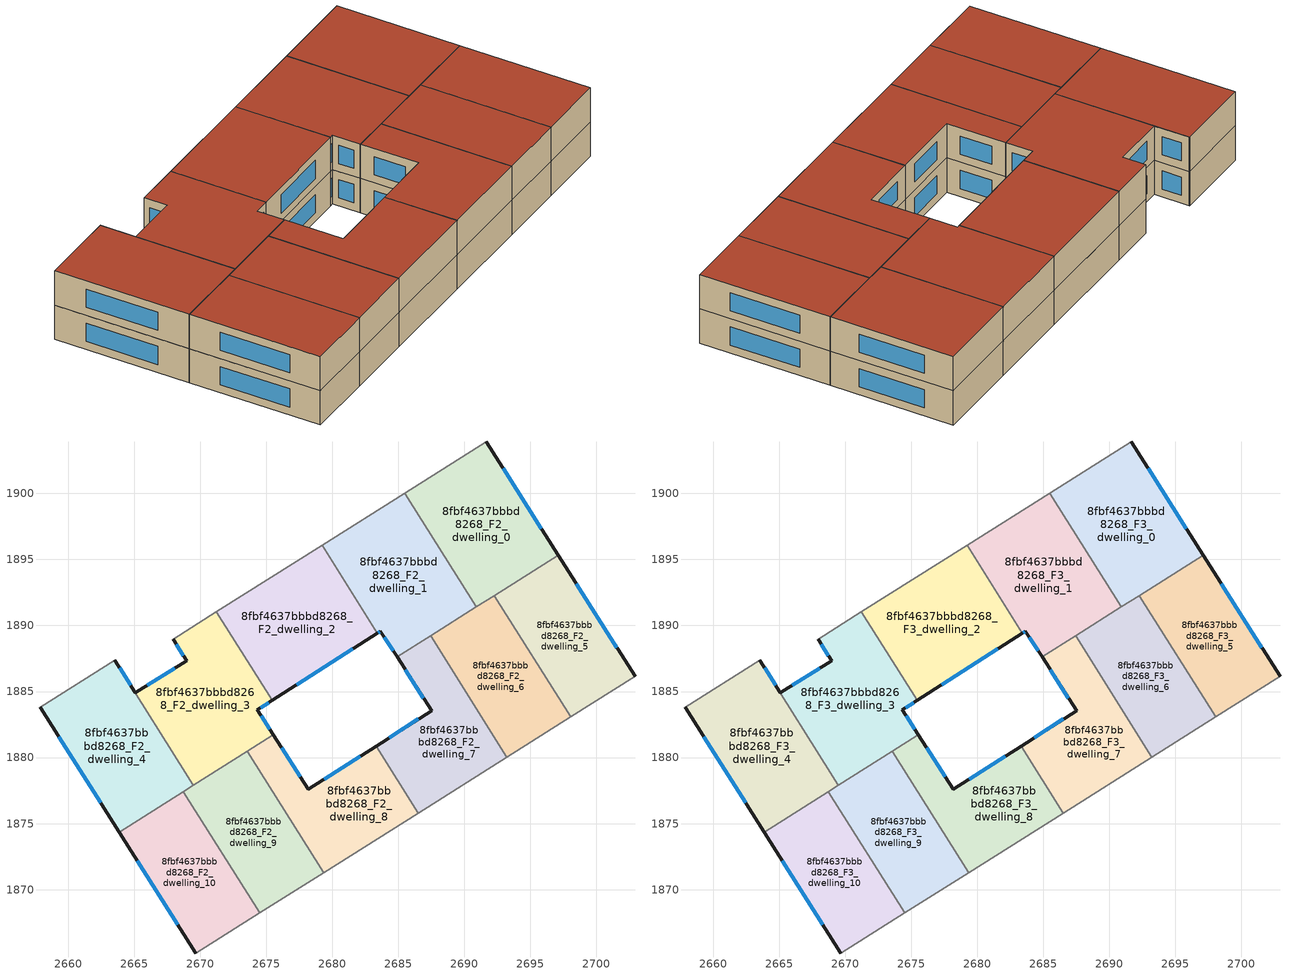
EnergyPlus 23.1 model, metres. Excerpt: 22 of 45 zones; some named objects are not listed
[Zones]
8fbf4637bbbd8268_F2_dwelling_0
 floor to 8fbf4637bbbd8268_F1_dwelling_0 (EU_floor_Construction): 2691.65,1903.91 2697.1,1895.31 2690.9,1891.4 2685.47,1900.01 z6
 wall outside (EU_wall_Construction): 2697.1,1895.31 2691.65,1903.91 z6:9
 wall to 8fbf4637bbbd8268_F2_dwelling_1 (EU_wall_Construction): 2685.47,1900.01 2690.9,1891.4 z6:9
 wall adiabatic (EU_wall_Construction): 2691.65,1903.91 2685.47,1900.01 z6:9
 wall to 8fbf4637bbbd8268_F2_dwelling_5 (EU_wall_Construction): 2692.28,1892.27 2697.1,1895.31 z6:9
 wall to 8fbf4637bbbd8268_F2_dwelling_6 (EU_wall_Construction): 2690.9,1891.4 2692.28,1892.27 z6:9
 window (EU_Window_Construction): 2695.82,1897.33 2692.93,1901.89 z6.7:8.3
8fbf4637bbbd8268_F2_dwelling_1
 floor to 8fbf4637bbbd8268_F1_dwelling_1 (EU_floor_Construction): 2685.47,1900.01 2690.9,1891.4 2684.9,1887.62 2683.64,1889.57 2683.41,1889.43 2679.22,1896.07 z6
 wall outside (EU_wall_Construction): 2683.41,1889.43 2683.64,1889.57 2684.9,1887.62 z6:9
 wall to 8fbf4637bbbd8268_F2_dwelling_2 (EU_wall_Construction): 2679.22,1896.07 2683.41,1889.43 z6:9
 wall adiabatic (EU_wall_Construction): 2685.47,1900.01 2679.22,1896.07 z6:9
 wall to 8fbf4637bbbd8268_F2_dwelling_6 (EU_wall_Construction): 2687.43,1889.21 2690.9,1891.4 z6:9
 wall to 8fbf4637bbbd8268_F2_dwelling_7 (EU_wall_Construction): 2684.9,1887.62 2687.43,1889.21 z6:9
 window (EU_Window_Construction): 2683.94,1889.11 2684.61,1888.08 / 2683.47,1889.46 2683.59,1889.54 z6.7:8.3
8fbf4637bbbd8268_F2_dwelling_10
 floor to 8fbf4637bbbd8268_F1_dwelling_10 (EU_floor_Construction): 2668.72,1877.41 2674.51,1868.23 2669.67,1865.19 2663.86,1874.35 z6
 wall outside (EU_wall_Construction): 2663.86,1874.35 2669.67,1865.19 z6:9
 wall to 8fbf4637bbbd8268_F2_dwelling_9 (EU_wall_Construction): 2674.51,1868.23 2668.72,1877.41 z6:9
 wall adiabatic (EU_wall_Construction): 2669.67,1865.19 2674.51,1868.23 z6:9
 wall to 8fbf4637bbbd8268_F2_dwelling_4 (EU_wall_Construction): 2668.72,1877.41 2663.86,1874.35 z6:9
 window (EU_Window_Construction): 2665.23,1872.2 2668.31,1867.34 z6.7:8.3
8fbf4637bbbd8268_F2_dwelling_2
 floor to 8fbf4637bbbd8268_F1_dwelling_2 (EU_floor_Construction): 2679.22,1896.07 2683.41,1889.43 2675.44,1884.34 2671.22,1891.02 z6
 wall outside (EU_wall_Construction): 2675.44,1884.34 2683.41,1889.43 z6:9
 wall to 8fbf4637bbbd8268_F2_dwelling_3 (EU_wall_Construction): 2671.22,1891.02 2675.44,1884.34 z6:9
 wall adiabatic (EU_wall_Construction): 2679.22,1896.07 2671.22,1891.02 z6:9
 window (EU_Window_Construction): 2677.31,1885.53 2681.54,1888.23 z6.7:8.3
8fbf4637bbbd8268_F2_dwelling_3
 floor to 8fbf4637bbbd8268_F1_dwelling_3 (EU_floor_Construction): 2671.22,1891.02 2675.44,1884.34 2674.32,1883.62 2675.54,1881.71 2669.48,1877.89 2663.51,1887.36 2663.52,1887.37 2665.09,1884.89 2668.96,1887.33 2667.94,1888.95 z6
 wall outside (EU_wall_Construction): 2675.54,1881.71 2674.32,1883.62 2675.44,1884.34 / 2667.94,1888.95 2668.96,1887.33 2665.09,1884.89 2663.52,1887.37 z6:9
 wall adiabatic (EU_wall_Construction): 2671.22,1891.02 2667.94,1888.95 / 2663.52,1887.37 2663.51,1887.36 z6:9
 wall to 8fbf4637bbbd8268_F2_dwelling_4 (EU_wall_Construction): 2663.51,1887.36 2669.48,1877.89 z6:9
 wall to 8fbf4637bbbd8268_F2_dwelling_9 (EU_wall_Construction): 2669.48,1877.89 2673.56,1880.46 z6:9
 wall to 8fbf4637bbbd8268_F2_dwelling_8 (EU_wall_Construction): 2673.56,1880.46 2675.54,1881.71 z6:9
 window (EU_Window_Construction): 2674.58,1883.79 2675.18,1884.17 / 2675.25,1882.16 2674.61,1883.17 / 2664.72,1885.47 2663.89,1886.79 / 2668.05,1886.76 2666,1885.47 / 2668.18,1888.57 2668.72,1887.71 z6.7:8.3
8fbf4637bbbd8268_F2_dwelling_4
 floor to 8fbf4637bbbd8268_F1_dwelling_4 (EU_floor_Construction): 2663.51,1887.36 2669.48,1877.89 2663.86,1874.35 2657.87,1883.8 z6
 wall outside (EU_wall_Construction): 2657.87,1883.8 2663.86,1874.35 z6:9
 wall adiabatic (EU_wall_Construction): 2663.51,1887.36 2657.87,1883.8 z6:9
 wall to 8fbf4637bbbd8268_F2_dwelling_9 (EU_wall_Construction): 2668.72,1877.41 2669.48,1877.89 z6:9
 window (EU_Window_Construction): 2659.28,1881.58 2662.46,1876.57 z6.7:8.3
8fbf4637bbbd8268_F2_dwelling_5
 floor to 8fbf4637bbbd8268_F1_dwelling_5 (EU_floor_Construction): 2697.1,1895.31 2702.92,1886.15 2698.06,1883.09 2692.28,1892.27 z6
 wall outside (EU_wall_Construction): 2702.92,1886.15 2697.1,1895.31 z6:9
 wall adiabatic (EU_wall_Construction): 2698.06,1883.09 2702.92,1886.15 z6:9
 wall to 8fbf4637bbbd8268_F2_dwelling_6 (EU_wall_Construction): 2692.28,1892.27 2698.06,1883.09 z6:9
 window (EU_Window_Construction): 2701.55,1888.3 2698.47,1893.16 z6.7:8.3
8fbf4637bbbd8268_F2_dwelling_6
 floor to 8fbf4637bbbd8268_F1_dwelling_6 (EU_floor_Construction): 2692.28,1892.27 2698.06,1883.09 2693.22,1880.04 2687.43,1889.21 z6
 wall adiabatic (EU_wall_Construction): 2693.22,1880.04 2698.06,1883.09 z6:9
 wall to 8fbf4637bbbd8268_F2_dwelling_7 (EU_wall_Construction): 2687.43,1889.21 2693.22,1880.04 z6:9
8fbf4637bbbd8268_F2_dwelling_7
 floor to 8fbf4637bbbd8268_F1_dwelling_7 (EU_floor_Construction): 2687.43,1889.21 2693.22,1880.04 2686.51,1875.8 2683.31,1880.87 2687.51,1883.55 2684.9,1887.62 z6
 wall outside (EU_wall_Construction): 2684.9,1887.62 2687.51,1883.55 2683.31,1880.87 z6:9
 wall adiabatic (EU_wall_Construction): 2686.51,1875.8 2693.22,1880.04 z6:9
 wall to 8fbf4637bbbd8268_F2_dwelling_8 (EU_wall_Construction): 2683.31,1880.87 2686.51,1875.8 z6:9
 window (EU_Window_Construction): 2685.51,1886.66 2686.9,1884.51 / 2686.52,1882.92 2684.3,1881.5 z6.7:8.3
8fbf4637bbbd8268_F2_dwelling_8
 floor to 8fbf4637bbbd8268_F1_dwelling_8 (EU_floor_Construction): 2683.31,1880.87 2686.51,1875.8 2679.35,1871.29 2673.56,1880.46 2675.54,1881.71 2678.18,1877.6 z6
 wall outside (EU_wall_Construction): 2683.31,1880.87 2678.18,1877.6 2675.54,1881.71 z6:9
 wall adiabatic (EU_wall_Construction): 2679.35,1871.29 2686.51,1875.8 z6:9
 wall to 8fbf4637bbbd8268_F2_dwelling_9 (EU_wall_Construction): 2673.56,1880.46 2679.35,1871.29 z6:9
 window (EU_Window_Construction): 2677.56,1878.56 2676.16,1880.75 / 2682.1,1880.1 2679.38,1878.37 z6.7:8.3
8fbf4637bbbd8268_F2_dwelling_9
 floor to 8fbf4637bbbd8268_F1_dwelling_9 (EU_floor_Construction): 2673.56,1880.46 2679.35,1871.29 2674.51,1868.23 2668.72,1877.41 z6
 wall adiabatic (EU_wall_Construction): 2674.51,1868.23 2679.35,1871.29 z6:9
8fbf4637bbbd8268_F3_dwelling_0
 floor to 8fbf4637bbbd8268_F2_dwelling_0 (EU_floor_Construction): 2691.65,1903.91 2697.1,1895.31 2690.9,1891.4 2685.47,1900.01 z9
 wall outside (EU_wall_Construction): 2697.1,1895.31 2691.65,1903.91 z9:12
 wall to 8fbf4637bbbd8268_F3_dwelling_1 (EU_wall_Construction): 2685.47,1900.01 2690.9,1891.4 z9:12
 wall adiabatic (EU_wall_Construction): 2691.65,1903.91 2685.47,1900.01 z9:12
 wall to 8fbf4637bbbd8268_F3_dwelling_5 (EU_wall_Construction): 2692.28,1892.27 2697.1,1895.31 z9:12
 wall to 8fbf4637bbbd8268_F3_dwelling_6 (EU_wall_Construction): 2690.9,1891.4 2692.28,1892.27 z9:12
 window (EU_Window_Construction): 2695.82,1897.33 2692.93,1901.89 z9.7:11.3
 roof outside (EU_roof_Construction): 2697.1,1895.31 2691.65,1903.91 2685.47,1900.01 2690.9,1891.4 z12
8fbf4637bbbd8268_F3_dwelling_1
 floor to 8fbf4637bbbd8268_F2_dwelling_1 (EU_floor_Construction): 2685.47,1900.01 2690.9,1891.4 2684.9,1887.62 2683.64,1889.57 2683.41,1889.43 2679.22,1896.07 z9
 wall outside (EU_wall_Construction): 2683.41,1889.43 2683.64,1889.57 2684.9,1887.62 z9:12
 wall to 8fbf4637bbbd8268_F3_dwelling_2 (EU_wall_Construction): 2679.22,1896.07 2683.41,1889.43 z9:12
 wall adiabatic (EU_wall_Construction): 2685.47,1900.01 2679.22,1896.07 z9:12
 wall to 8fbf4637bbbd8268_F3_dwelling_6 (EU_wall_Construction): 2687.43,1889.21 2690.9,1891.4 z9:12
 wall to 8fbf4637bbbd8268_F3_dwelling_7 (EU_wall_Construction): 2684.9,1887.62 2687.43,1889.21 z9:12
 window (EU_Window_Construction): 2683.94,1889.11 2684.61,1888.08 / 2683.47,1889.46 2683.59,1889.54 z9.7:11.3
 roof outside (EU_roof_Construction): 2690.9,1891.4 2685.47,1900.01 2679.22,1896.07 2683.41,1889.43 2683.64,1889.57 2684.9,1887.62 z12
8fbf4637bbbd8268_F3_dwelling_10
 floor to 8fbf4637bbbd8268_F2_dwelling_10 (EU_floor_Construction): 2668.72,1877.41 2674.51,1868.23 2669.67,1865.19 2663.86,1874.35 z9
 wall outside (EU_wall_Construction): 2663.86,1874.35 2669.67,1865.19 z9:12
 wall to 8fbf4637bbbd8268_F3_dwelling_9 (EU_wall_Construction): 2674.51,1868.23 2668.72,1877.41 z9:12
 wall adiabatic (EU_wall_Construction): 2669.67,1865.19 2674.51,1868.23 z9:12
 wall to 8fbf4637bbbd8268_F3_dwelling_4 (EU_wall_Construction): 2668.72,1877.41 2663.86,1874.35 z9:12
 window (EU_Window_Construction): 2665.23,1872.2 2668.31,1867.34 z9.7:11.3
 roof outside (EU_roof_Construction): 2674.51,1868.23 2668.72,1877.41 2663.86,1874.35 2669.67,1865.19 z12
8fbf4637bbbd8268_F3_dwelling_2
 floor to 8fbf4637bbbd8268_F2_dwelling_2 (EU_floor_Construction): 2679.22,1896.07 2683.41,1889.43 2675.44,1884.34 2671.22,1891.02 z9
 wall outside (EU_wall_Construction): 2675.44,1884.34 2683.41,1889.43 z9:12
 wall to 8fbf4637bbbd8268_F3_dwelling_3 (EU_wall_Construction): 2671.22,1891.02 2675.44,1884.34 z9:12
 wall adiabatic (EU_wall_Construction): 2679.22,1896.07 2671.22,1891.02 z9:12
 window (EU_Window_Construction): 2677.31,1885.53 2681.54,1888.23 z9.7:11.3
 roof outside (EU_roof_Construction): 2683.41,1889.43 2679.22,1896.07 2671.22,1891.02 2675.44,1884.34 z12
8fbf4637bbbd8268_F3_dwelling_3
 floor to 8fbf4637bbbd8268_F2_dwelling_3 (EU_floor_Construction): 2671.22,1891.02 2675.44,1884.34 2674.32,1883.62 2675.54,1881.71 2669.48,1877.89 2663.51,1887.36 2663.52,1887.37 2665.09,1884.89 2668.96,1887.33 2667.94,1888.95 z9
 wall outside (EU_wall_Construction): 2675.54,1881.71 2674.32,1883.62 2675.44,1884.34 / 2667.94,1888.95 2668.96,1887.33 2665.09,1884.89 2663.52,1887.37 z9:12
 wall adiabatic (EU_wall_Construction): 2671.22,1891.02 2667.94,1888.95 / 2663.52,1887.37 2663.51,1887.36 z9:12
 wall to 8fbf4637bbbd8268_F3_dwelling_4 (EU_wall_Construction): 2663.51,1887.36 2669.48,1877.89 z9:12
 wall to 8fbf4637bbbd8268_F3_dwelling_9 (EU_wall_Construction): 2669.48,1877.89 2673.56,1880.46 z9:12
 wall to 8fbf4637bbbd8268_F3_dwelling_8 (EU_wall_Construction): 2673.56,1880.46 2675.54,1881.71 z9:12
 window (EU_Window_Construction): 2674.58,1883.79 2675.18,1884.17 / 2675.25,1882.16 2674.61,1883.17 / 2664.72,1885.47 2663.89,1886.79 / 2668.05,1886.76 2666,1885.47 / 2668.18,1888.57 2668.72,1887.71 z9.7:11.3
 roof outside (EU_roof_Construction): 2675.54,1881.71 2674.32,1883.62 2675.44,1884.34 2671.22,1891.02 2667.94,1888.95 2668.96,1887.33 2665.09,1884.89 2663.52,1887.37 2663.51,1887.36 2669.48,1877.89 z12
8fbf4637bbbd8268_F3_dwelling_4
 floor to 8fbf4637bbbd8268_F2_dwelling_4 (EU_floor_Construction): 2663.51,1887.36 2669.48,1877.89 2663.86,1874.35 2657.87,1883.8 z9
 wall outside (EU_wall_Construction): 2657.87,1883.8 2663.86,1874.35 z9:12
 wall adiabatic (EU_wall_Construction): 2663.51,1887.36 2657.87,1883.8 z9:12
 wall to 8fbf4637bbbd8268_F3_dwelling_9 (EU_wall_Construction): 2668.72,1877.41 2669.48,1877.89 z9:12
 window (EU_Window_Construction): 2659.28,1881.58 2662.46,1876.57 z9.7:11.3
 roof outside (EU_roof_Construction): 2669.48,1877.89 2663.51,1887.36 2657.87,1883.8 2663.86,1874.35 z12
8fbf4637bbbd8268_F3_dwelling_5
 floor to 8fbf4637bbbd8268_F2_dwelling_5 (EU_floor_Construction): 2697.1,1895.31 2702.92,1886.15 2698.06,1883.09 2692.28,1892.27 z9
 wall outside (EU_wall_Construction): 2702.92,1886.15 2697.1,1895.31 z9:12
 wall adiabatic (EU_wall_Construction): 2698.06,1883.09 2702.92,1886.15 z9:12
 wall to 8fbf4637bbbd8268_F3_dwelling_6 (EU_wall_Construction): 2692.28,1892.27 2698.06,1883.09 z9:12
 window (EU_Window_Construction): 2701.55,1888.3 2698.47,1893.16 z9.7:11.3
 roof outside (EU_roof_Construction): 2702.92,1886.15 2697.1,1895.31 2692.28,1892.27 2698.06,1883.09 z12
8fbf4637bbbd8268_F3_dwelling_6
 floor to 8fbf4637bbbd8268_F2_dwelling_6 (EU_floor_Construction): 2692.28,1892.27 2698.06,1883.09 2693.22,1880.04 2687.43,1889.21 z9
 wall adiabatic (EU_wall_Construction): 2693.22,1880.04 2698.06,1883.09 z9:12
 wall to 8fbf4637bbbd8268_F3_dwelling_7 (EU_wall_Construction): 2687.43,1889.21 2693.22,1880.04 z9:12
 roof outside (EU_roof_Construction): 2698.06,1883.09 2692.28,1892.27 2687.43,1889.21 2693.22,1880.04 z12
8fbf4637bbbd8268_F3_dwelling_7
 floor to 8fbf4637bbbd8268_F2_dwelling_7 (EU_floor_Construction): 2687.43,1889.21 2693.22,1880.04 2686.51,1875.8 2683.31,1880.87 2687.51,1883.55 2684.9,1887.62 z9
 wall outside (EU_wall_Construction): 2684.9,1887.62 2687.51,1883.55 2683.31,1880.87 z9:12
 wall adiabatic (EU_wall_Construction): 2686.51,1875.8 2693.22,1880.04 z9:12
 wall to 8fbf4637bbbd8268_F3_dwelling_8 (EU_wall_Construction): 2683.31,1880.87 2686.51,1875.8 z9:12
 window (EU_Window_Construction): 2685.51,1886.66 2686.9,1884.51 / 2686.52,1882.92 2684.3,1881.5 z9.7:11.3
 roof outside (EU_roof_Construction): 2693.22,1880.04 2687.43,1889.21 2684.9,1887.62 2687.51,1883.55 2683.31,1880.87 2686.51,1875.8 z12
8fbf4637bbbd8268_F3_dwelling_8
 floor to 8fbf4637bbbd8268_F2_dwelling_8 (EU_floor_Construction): 2683.31,1880.87 2686.51,1875.8 2679.35,1871.29 2673.56,1880.46 2675.54,1881.71 2678.18,1877.6 z9
 wall outside (EU_wall_Construction): 2683.31,1880.87 2678.18,1877.6 2675.54,1881.71 z9:12
 wall adiabatic (EU_wall_Construction): 2679.35,1871.29 2686.51,1875.8 z9:12
 wall to 8fbf4637bbbd8268_F3_dwelling_9 (EU_wall_Construction): 2673.56,1880.46 2679.35,1871.29 z9:12
 window (EU_Window_Construction): 2677.56,1878.56 2676.16,1880.75 / 2682.1,1880.1 2679.38,1878.37 z9.7:11.3
 roof outside (EU_roof_Construction): 2686.51,1875.8 2683.31,1880.87 2678.18,1877.6 2675.54,1881.71 2673.56,1880.46 2679.35,1871.29 z12
8fbf4637bbbd8268_F3_dwelling_9
 floor to 8fbf4637bbbd8268_F2_dwelling_9 (EU_floor_Construction): 2673.56,1880.46 2679.35,1871.29 2674.51,1868.23 2668.72,1877.41 z9
 wall adiabatic (EU_wall_Construction): 2674.51,1868.23 2679.35,1871.29 z9:12
 roof outside (EU_roof_Construction): 2679.35,1871.29 2673.56,1880.46 2668.72,1877.41 2674.51,1868.23 z12
[Building]
EU S2 Campaign: North Axis=0; Terrain=City; Solar Distribution=FullExterior
[Site:Location]
Budapest.Ferenc.Liszt.Intl.AP: Latitude=47.437; Longitude=19.256; Time Zone=1; Elevation=185
[SizingPeriod:WeatherFileDays]
AnnualSizingPeriod: Begin Month=1; Begin Day of Month=1; End Month=12; End Day of Month=31; Day of Week for Start Day=Monday; Use Weather File Daylight Saving Period=No; Use Weather File Rain and Snow Indicators=No
[MATERIAL]
EU_InternalMass_Material: Roughness=MediumRough; Thickness=0.1; Conductivity=1; Density=1800; Specific Heat=900; Thermal Absorptance=0.9; Solar Absorptance=0.7; Visible Absorptance=0.7
[MATERIAL:NOMASS] Roughness=MediumRough; Thermal Absorptance=0.9; Solar Absorptance=0.7; Visible Absorptance=0.7
Name | Thermal Resistance
EU_wall_NoMass | 0.832559
EU_roof_NoMass | 1.39638
EU_floor_NoMass | 0.872794
[WINDOWMATERIAL:SIMPLEGLAZINGSYSTEM]
EU_Window_SimpleGlazing: UFactor=2.79869; Solar Heat Gain Coefficient=0.75; Visible Transmittance=0.75
[CONSTRUCTION]
EU_wall_Construction: EU_wall_NoMass
EU_roof_Construction: EU_roof_NoMass
EU_floor_Construction: EU_floor_NoMass
EU_Window_Construction: EU_Window_SimpleGlazing
EU_InternalMass_Construction: EU_InternalMass_Material
[ZONE] Type=1; Multiplier=1; Ceiling Height=autocalculate; Floor Area=autocalculate; Part of Total Floor Area=Yes
Name | Volume
8fbf4637bbbd8268_F2_dwelling_0; 8fbf4637bbbd8268_F3_dwelling_0 | 223.55
8fbf4637bbbd8268_F2_dwelling_1; 8fbf4637bbbd8268_F3_dwelling_1; 8fbf4637bbbd8268_F2_dwelling_3; 8fbf4637bbbd8268_F3_dwelling_3 | 223.577
8fbf4637bbbd8268_F2_dwelling_10; 8fbf4637bbbd8268_F3_dwelling_10 | 186.308
8fbf4637bbbd8268_F2_dwelling_2; 8fbf4637bbbd8268_F3_dwelling_2 | 223.579
8fbf4637bbbd8268_F2_dwelling_4; 8fbf4637bbbd8268_F3_dwelling_4 | 223.563
8fbf4637bbbd8268_F2_dwelling_5; 8fbf4637bbbd8268_F3_dwelling_5; 8fbf4637bbbd8268_F2_dwelling_6; 8fbf4637bbbd8268_F3_dwelling_6; 8fbf4637bbbd8268_F2_dwelling_9; 8fbf4637bbbd8268_F3_dwelling_9 | 186.299
8fbf4637bbbd8268_F2_dwelling_7; 8fbf4637bbbd8268_F3_dwelling_7 | 186.313
8fbf4637bbbd8268_F2_dwelling_8; 8fbf4637bbbd8268_F3_dwelling_8 | 186.298
[INTERNALMASS] Construction=EU_InternalMass_Construction
Name | Zone or ZoneList | Surface Area
8fbf4637bbbd8268_F2_dwelling_0_EU_InternalMass | 8fbf4637bbbd8268_F2_dwelling_0 | 74.5165
8fbf4637bbbd8268_F2_dwelling_1_EU_InternalMass | 8fbf4637bbbd8268_F2_dwelling_1 | 74.5257
8fbf4637bbbd8268_F2_dwelling_2_EU_InternalMass | 8fbf4637bbbd8268_F2_dwelling_2 | 74.5264
8fbf4637bbbd8268_F2_dwelling_3_EU_InternalMass | 8fbf4637bbbd8268_F2_dwelling_3 | 74.5257
8fbf4637bbbd8268_F2_dwelling_4_EU_InternalMass | 8fbf4637bbbd8268_F2_dwelling_4 | 74.5209
8fbf4637bbbd8268_F2_dwelling_5_EU_InternalMass | 8fbf4637bbbd8268_F2_dwelling_5 | 62.0998
8fbf4637bbbd8268_F2_dwelling_6_EU_InternalMass | 8fbf4637bbbd8268_F2_dwelling_6 | 62.0997
8fbf4637bbbd8268_F2_dwelling_7_EU_InternalMass | 8fbf4637bbbd8268_F2_dwelling_7 | 62.1044
8fbf4637bbbd8268_F2_dwelling_8_EU_InternalMass | 8fbf4637bbbd8268_F2_dwelling_8 | 62.0994
8fbf4637bbbd8268_F2_dwelling_9_EU_InternalMass | 8fbf4637bbbd8268_F2_dwelling_9 | 62.0997
8fbf4637bbbd8268_F2_dwelling_10_EU_InternalMass | 8fbf4637bbbd8268_F2_dwelling_10 | 62.1029
8fbf4637bbbd8268_F3_dwelling_0_EU_InternalMass | 8fbf4637bbbd8268_F3_dwelling_0 | 74.5165
8fbf4637bbbd8268_F3_dwelling_1_EU_InternalMass | 8fbf4637bbbd8268_F3_dwelling_1 | 74.5257
8fbf4637bbbd8268_F3_dwelling_2_EU_InternalMass | 8fbf4637bbbd8268_F3_dwelling_2 | 74.5264
8fbf4637bbbd8268_F3_dwelling_3_EU_InternalMass | 8fbf4637bbbd8268_F3_dwelling_3 | 74.5257
8fbf4637bbbd8268_F3_dwelling_4_EU_InternalMass | 8fbf4637bbbd8268_F3_dwelling_4 | 74.5209
8fbf4637bbbd8268_F3_dwelling_5_EU_InternalMass | 8fbf4637bbbd8268_F3_dwelling_5 | 62.0998
8fbf4637bbbd8268_F3_dwelling_6_EU_InternalMass | 8fbf4637bbbd8268_F3_dwelling_6 | 62.0997
8fbf4637bbbd8268_F3_dwelling_7_EU_InternalMass | 8fbf4637bbbd8268_F3_dwelling_7 | 62.1044
8fbf4637bbbd8268_F3_dwelling_8_EU_InternalMass | 8fbf4637bbbd8268_F3_dwelling_8 | 62.0994
8fbf4637bbbd8268_F3_dwelling_9_EU_InternalMass | 8fbf4637bbbd8268_F3_dwelling_9 | 62.0997
8fbf4637bbbd8268_F3_dwelling_10_EU_InternalMass | 8fbf4637bbbd8268_F3_dwelling_10 | 62.1029
[OTHEREQUIPMENT] Fuel Type=Electricity; Design Level Calculation Method=Watts/Area; Power per Zone Floor Area=1; Fraction Latent=0; Fraction Radiant=0; Fraction Lost=0; Carbon Dioxide Generation Rate=0; EndUse Subcategory=EU_Step8_InternalGains
Name | Zone or ZoneList or Space or SpaceList | Schedule
EU_Step8_InternalGain_8fbf4637bbbd8268_F2_dwelling_0_f000 | 8fbf4637bbbd8268_F2_dwelling_0 | EU_Step8_GainSchedule_8fbf4637bbbd8268_F2_dwelling_0_f000
EU_Step8_InternalGain_8fbf4637bbbd8268_F2_dwelling_1_f000 | 8fbf4637bbbd8268_F2_dwelling_1 | EU_Step8_GainSchedule_8fbf4637bbbd8268_F2_dwelling_1_f000
EU_Step8_InternalGain_8fbf4637bbbd8268_F2_dwelling_2_f000 | 8fbf4637bbbd8268_F2_dwelling_2 | EU_Step8_GainSchedule_8fbf4637bbbd8268_F2_dwelling_2_f000
EU_Step8_InternalGain_8fbf4637bbbd8268_F2_dwelling_3_f000 | 8fbf4637bbbd8268_F2_dwelling_3 | EU_Step8_GainSchedule_8fbf4637bbbd8268_F2_dwelling_3_f000
EU_Step8_InternalGain_8fbf4637bbbd8268_F2_dwelling_4_f000 | 8fbf4637bbbd8268_F2_dwelling_4 | EU_Step8_GainSchedule_8fbf4637bbbd8268_F2_dwelling_4_f000
EU_Step8_InternalGain_8fbf4637bbbd8268_F2_dwelling_5_f000 | 8fbf4637bbbd8268_F2_dwelling_5 | EU_Step8_GainSchedule_8fbf4637bbbd8268_F2_dwelling_5_f000
EU_Step8_InternalGain_8fbf4637bbbd8268_F2_dwelling_6_f000 | 8fbf4637bbbd8268_F2_dwelling_6 | EU_Step8_GainSchedule_8fbf4637bbbd8268_F2_dwelling_6_f000
EU_Step8_InternalGain_8fbf4637bbbd8268_F2_dwelling_7_f000 | 8fbf4637bbbd8268_F2_dwelling_7 | EU_Step8_GainSchedule_8fbf4637bbbd8268_F2_dwelling_7_f000
EU_Step8_InternalGain_8fbf4637bbbd8268_F2_dwelling_8_f000 | 8fbf4637bbbd8268_F2_dwelling_8 | EU_Step8_GainSchedule_8fbf4637bbbd8268_F2_dwelling_8_f000
EU_Step8_InternalGain_8fbf4637bbbd8268_F2_dwelling_9_f000 | 8fbf4637bbbd8268_F2_dwelling_9 | EU_Step8_GainSchedule_8fbf4637bbbd8268_F2_dwelling_9_f000
EU_Step8_InternalGain_8fbf4637bbbd8268_F2_dwelling_10_f000 | 8fbf4637bbbd8268_F2_dwelling_10 | EU_Step8_GainSchedule_8fbf4637bbbd8268_F2_dwelling_10_f000
EU_Step8_InternalGain_8fbf4637bbbd8268_F3_dwelling_0_f000 | 8fbf4637bbbd8268_F3_dwelling_0 | EU_Step8_GainSchedule_8fbf4637bbbd8268_F3_dwelling_0_f000
EU_Step8_InternalGain_8fbf4637bbbd8268_F3_dwelling_1_f000 | 8fbf4637bbbd8268_F3_dwelling_1 | EU_Step8_GainSchedule_8fbf4637bbbd8268_F3_dwelling_1_f000
EU_Step8_InternalGain_8fbf4637bbbd8268_F3_dwelling_2_f000 | 8fbf4637bbbd8268_F3_dwelling_2 | EU_Step8_GainSchedule_8fbf4637bbbd8268_F3_dwelling_2_f000
EU_Step8_InternalGain_8fbf4637bbbd8268_F3_dwelling_3_f000 | 8fbf4637bbbd8268_F3_dwelling_3 | EU_Step8_GainSchedule_8fbf4637bbbd8268_F3_dwelling_3_f000
EU_Step8_InternalGain_8fbf4637bbbd8268_F3_dwelling_4_f000 | 8fbf4637bbbd8268_F3_dwelling_4 | EU_Step8_GainSchedule_8fbf4637bbbd8268_F3_dwelling_4_f000
EU_Step8_InternalGain_8fbf4637bbbd8268_F3_dwelling_5_f000 | 8fbf4637bbbd8268_F3_dwelling_5 | EU_Step8_GainSchedule_8fbf4637bbbd8268_F3_dwelling_5_f000
EU_Step8_InternalGain_8fbf4637bbbd8268_F3_dwelling_6_f000 | 8fbf4637bbbd8268_F3_dwelling_6 | EU_Step8_GainSchedule_8fbf4637bbbd8268_F3_dwelling_6_f000
EU_Step8_InternalGain_8fbf4637bbbd8268_F3_dwelling_7_f000 | 8fbf4637bbbd8268_F3_dwelling_7 | EU_Step8_GainSchedule_8fbf4637bbbd8268_F3_dwelling_7_f000
EU_Step8_InternalGain_8fbf4637bbbd8268_F3_dwelling_8_f000 | 8fbf4637bbbd8268_F3_dwelling_8 | EU_Step8_GainSchedule_8fbf4637bbbd8268_F3_dwelling_8_f000
EU_Step8_InternalGain_8fbf4637bbbd8268_F3_dwelling_9_f000 | 8fbf4637bbbd8268_F3_dwelling_9 | EU_Step8_GainSchedule_8fbf4637bbbd8268_F3_dwelling_9_f000
EU_Step8_InternalGain_8fbf4637bbbd8268_F3_dwelling_10_f000 | 8fbf4637bbbd8268_F3_dwelling_10 | EU_Step8_GainSchedule_8fbf4637bbbd8268_F3_dwelling_10_f000
[ZONEVENTILATION:DESIGNFLOWRATE] Schedule=EU_AlwaysOn; Design Flow Rate Calculation Method=AirChanges/Hour; Air Changes per Hour=0.475469; Ventilation Type=Natural; Fan Pressure Rise=0; Fan Total Efficiency=1; Constant Term Coefficient=1; Temperature Term Coefficient=0; Velocity Term Coefficient=0; Velocity Squared Term Coefficient=0; Minimum Indoor Temperature=-100; Maximum Indoor Temperature=100; Delta Temperature=-100; Minimum Outdoor Temperature=-100; Maximum Outdoor Temperature=100; Maximum Wind Speed=40
Name | Zone or ZoneList or Space or SpaceList
EU_ConstantAir_8fbf4637bbbd8268_F2_dwelling_0 | 8fbf4637bbbd8268_F2_dwelling_0
EU_ConstantAir_8fbf4637bbbd8268_F2_dwelling_1 | 8fbf4637bbbd8268_F2_dwelling_1
EU_ConstantAir_8fbf4637bbbd8268_F2_dwelling_2 | 8fbf4637bbbd8268_F2_dwelling_2
EU_ConstantAir_8fbf4637bbbd8268_F2_dwelling_3 | 8fbf4637bbbd8268_F2_dwelling_3
EU_ConstantAir_8fbf4637bbbd8268_F2_dwelling_4 | 8fbf4637bbbd8268_F2_dwelling_4
EU_ConstantAir_8fbf4637bbbd8268_F2_dwelling_5 | 8fbf4637bbbd8268_F2_dwelling_5
EU_ConstantAir_8fbf4637bbbd8268_F2_dwelling_6 | 8fbf4637bbbd8268_F2_dwelling_6
EU_ConstantAir_8fbf4637bbbd8268_F2_dwelling_7 | 8fbf4637bbbd8268_F2_dwelling_7
EU_ConstantAir_8fbf4637bbbd8268_F2_dwelling_8 | 8fbf4637bbbd8268_F2_dwelling_8
EU_ConstantAir_8fbf4637bbbd8268_F2_dwelling_9 | 8fbf4637bbbd8268_F2_dwelling_9
EU_ConstantAir_8fbf4637bbbd8268_F2_dwelling_10 | 8fbf4637bbbd8268_F2_dwelling_10
EU_ConstantAir_8fbf4637bbbd8268_F3_dwelling_0 | 8fbf4637bbbd8268_F3_dwelling_0
EU_ConstantAir_8fbf4637bbbd8268_F3_dwelling_1 | 8fbf4637bbbd8268_F3_dwelling_1
EU_ConstantAir_8fbf4637bbbd8268_F3_dwelling_2 | 8fbf4637bbbd8268_F3_dwelling_2
EU_ConstantAir_8fbf4637bbbd8268_F3_dwelling_3 | 8fbf4637bbbd8268_F3_dwelling_3
EU_ConstantAir_8fbf4637bbbd8268_F3_dwelling_4 | 8fbf4637bbbd8268_F3_dwelling_4
EU_ConstantAir_8fbf4637bbbd8268_F3_dwelling_5 | 8fbf4637bbbd8268_F3_dwelling_5
EU_ConstantAir_8fbf4637bbbd8268_F3_dwelling_6 | 8fbf4637bbbd8268_F3_dwelling_6
EU_ConstantAir_8fbf4637bbbd8268_F3_dwelling_7 | 8fbf4637bbbd8268_F3_dwelling_7
EU_ConstantAir_8fbf4637bbbd8268_F3_dwelling_8 | 8fbf4637bbbd8268_F3_dwelling_8
EU_ConstantAir_8fbf4637bbbd8268_F3_dwelling_9 | 8fbf4637bbbd8268_F3_dwelling_9
EU_ConstantAir_8fbf4637bbbd8268_F3_dwelling_10 | 8fbf4637bbbd8268_F3_dwelling_10
[HVACTEMPLATE:ZONE:IDEALLOADSAIRSYSTEM] System Availability Schedule=EU_AlwaysOn; Maximum Heating Supply Air Temperature=50; Minimum Cooling Supply Air Temperature=13; Maximum Heating Supply Air Humidity Ratio=0.0156; Minimum Cooling Supply Air Humidity Ratio=0.0077; Heating Limit=NoLimit; Cooling Limit=NoLimit; Heating Availability Schedule=EU_AlwaysOn; Cooling Availability Schedule=EU_CoolingOff; Dehumidification Control Type=ConstantSensibleHeatRatio; Cooling Sensible Heat Ratio=0.7; Dehumidification Setpoint=60; Humidification Control Type=None; Humidification Setpoint=30; Outdoor Air Method=None; Outdoor Air Flow Rate per Person=0.00944; Outdoor Air Flow Rate per Zone Floor Area=0; Outdoor Air Flow Rate per Zone=0; Demand Controlled Ventilation Type=None; Outdoor Air Economizer Type=NoEconomizer; Heat Recovery Type=None; Sensible Heat Recovery Effectiveness=0.7; Latent Heat Recovery Effectiveness=0.65
Name | Template Thermostat
8fbf4637bbbd8268_F2_dwelling_0 | EU_HeatOnly_8fbf4637bbbd8268_F2_dwelling_0
8fbf4637bbbd8268_F2_dwelling_1 | EU_HeatOnly_8fbf4637bbbd8268_F2_dwelling_1
8fbf4637bbbd8268_F2_dwelling_2 | EU_HeatOnly_8fbf4637bbbd8268_F2_dwelling_2
8fbf4637bbbd8268_F2_dwelling_3 | EU_HeatOnly_8fbf4637bbbd8268_F2_dwelling_3
8fbf4637bbbd8268_F2_dwelling_4 | EU_HeatOnly_8fbf4637bbbd8268_F2_dwelling_4
8fbf4637bbbd8268_F2_dwelling_5 | EU_HeatOnly_8fbf4637bbbd8268_F2_dwelling_5
8fbf4637bbbd8268_F2_dwelling_6 | EU_HeatOnly_8fbf4637bbbd8268_F2_dwelling_6
8fbf4637bbbd8268_F2_dwelling_7 | EU_HeatOnly_8fbf4637bbbd8268_F2_dwelling_7
8fbf4637bbbd8268_F2_dwelling_8 | EU_HeatOnly_8fbf4637bbbd8268_F2_dwelling_8
8fbf4637bbbd8268_F2_dwelling_9 | EU_HeatOnly_8fbf4637bbbd8268_F2_dwelling_9
8fbf4637bbbd8268_F2_dwelling_10 | EU_HeatOnly_8fbf4637bbbd8268_F2_dwelling_10
8fbf4637bbbd8268_F3_dwelling_0 | EU_HeatOnly_8fbf4637bbbd8268_F3_dwelling_0
8fbf4637bbbd8268_F3_dwelling_1 | EU_HeatOnly_8fbf4637bbbd8268_F3_dwelling_1
8fbf4637bbbd8268_F3_dwelling_2 | EU_HeatOnly_8fbf4637bbbd8268_F3_dwelling_2
8fbf4637bbbd8268_F3_dwelling_3 | EU_HeatOnly_8fbf4637bbbd8268_F3_dwelling_3
8fbf4637bbbd8268_F3_dwelling_4 | EU_HeatOnly_8fbf4637bbbd8268_F3_dwelling_4
8fbf4637bbbd8268_F3_dwelling_5 | EU_HeatOnly_8fbf4637bbbd8268_F3_dwelling_5
8fbf4637bbbd8268_F3_dwelling_6 | EU_HeatOnly_8fbf4637bbbd8268_F3_dwelling_6
8fbf4637bbbd8268_F3_dwelling_7 | EU_HeatOnly_8fbf4637bbbd8268_F3_dwelling_7
8fbf4637bbbd8268_F3_dwelling_8 | EU_HeatOnly_8fbf4637bbbd8268_F3_dwelling_8
8fbf4637bbbd8268_F3_dwelling_9 | EU_HeatOnly_8fbf4637bbbd8268_F3_dwelling_9
8fbf4637bbbd8268_F3_dwelling_10 | EU_HeatOnly_8fbf4637bbbd8268_F3_dwelling_10
[SIZING:ZONE] Zone Cooling Design Supply Air Temperature Input Method=SupplyAirTemperature; Zone Cooling Design Supply Air Temperature=13; Zone Heating Design Supply Air Temperature Input Method=SupplyAirTemperature; Zone Heating Design Supply Air Temperature=50; Zone Cooling Design Supply Air Humidity Ratio=0.008; Zone Heating Design Supply Air Humidity Ratio=0.008; Cooling Design Air Flow Method=DesignDay; Cooling Design Air Flow Rate=0; Cooling Minimum Air Flow per Zone Floor Area=0.000762; Cooling Minimum Air Flow=0; Cooling Minimum Air Flow Fraction=0.2; Heating Design Air Flow Method=DesignDay; Heating Design Air Flow Rate=0; Heating Maximum Air Flow per Zone Floor Area=0.002032; Heating Maximum Air Flow=0.141576; Heating Maximum Air Flow Fraction=0.3; Account for Dedicated Outdoor Air System=No; Dedicated Outdoor Air System Control Strategy=NeutralSupplyAir; Dedicated Outdoor Air Low Setpoint Temperature for Design=autosize; Dedicated Outdoor Air High Setpoint Temperature for Design=autosize; Zone Load Sizing Method=Sensible Load Only No Latent Load; Zone Latent Cooling Design Supply Air Humidity Ratio Input Method=HumidityRatioDifference; Zone Cooling Design Supply Air Humidity Ratio Difference=0.005; Zone Latent Heating Design Supply Air Humidity Ratio Input Method=HumidityRatioDifference; Zone Humidification Design Supply Air Humidity Ratio Difference=0.005
8fbf4637bbbd8268_F2_dwelling_0; 8fbf4637bbbd8268_F2_dwelling_1; 8fbf4637bbbd8268_F2_dwelling_2; 8fbf4637bbbd8268_F2_dwelling_3; 8fbf4637bbbd8268_F2_dwelling_4; 8fbf4637bbbd8268_F2_dwelling_5; 8fbf4637bbbd8268_F2_dwelling_6; 8fbf4637bbbd8268_F2_dwelling_7; 8fbf4637bbbd8268_F2_dwelling_8; 8fbf4637bbbd8268_F2_dwelling_9; 8fbf4637bbbd8268_F2_dwelling_10; 8fbf4637bbbd8268_F3_dwelling_0; 8fbf4637bbbd8268_F3_dwelling_1; 8fbf4637bbbd8268_F3_dwelling_2; 8fbf4637bbbd8268_F3_dwelling_3; 8fbf4637bbbd8268_F3_dwelling_4; 8fbf4637bbbd8268_F3_dwelling_5; 8fbf4637bbbd8268_F3_dwelling_6; 8fbf4637bbbd8268_F3_dwelling_7; 8fbf4637bbbd8268_F3_dwelling_8; 8fbf4637bbbd8268_F3_dwelling_9; 8fbf4637bbbd8268_F3_dwelling_10
[SCHEDULE:CONSTANT]
Name | Hourly Value
EU_AlwaysOn | 1
EU_CoolingOff | 0
[SCHEDULE:FILE] Column Number=1; Rows to Skip at Top=0; Number of Hours of Data=8760; Column Separator=Comma; Interpolate to Timestep=No; Minutes per Item=60; Adjust Schedule for Daylight Savings=Yes
Name | File
EU_Step8_GainSchedule_8fbf4637bbbd8268_F2_dwelling_0_f000 | ../../schedules/8fbf4637bbbd8268/8fbf4637bbbd8268_F2_dwelling_0_f000_gain.csv
EU_Step8_GainSchedule_8fbf4637bbbd8268_F2_dwelling_1_f000 | ../../schedules/8fbf4637bbbd8268/8fbf4637bbbd8268_F2_dwelling_1_f000_gain.csv
EU_Step8_GainSchedule_8fbf4637bbbd8268_F2_dwelling_2_f000 | ../../schedules/8fbf4637bbbd8268/8fbf4637bbbd8268_F2_dwelling_2_f000_gain.csv
EU_Step8_GainSchedule_8fbf4637bbbd8268_F2_dwelling_3_f000 | ../../schedules/8fbf4637bbbd8268/8fbf4637bbbd8268_F2_dwelling_3_f000_gain.csv
EU_Step8_GainSchedule_8fbf4637bbbd8268_F2_dwelling_4_f000 | ../../schedules/8fbf4637bbbd8268/8fbf4637bbbd8268_F2_dwelling_4_f000_gain.csv
EU_Step8_GainSchedule_8fbf4637bbbd8268_F2_dwelling_5_f000 | ../../schedules/8fbf4637bbbd8268/8fbf4637bbbd8268_F2_dwelling_5_f000_gain.csv
EU_Step8_GainSchedule_8fbf4637bbbd8268_F2_dwelling_6_f000 | ../../schedules/8fbf4637bbbd8268/8fbf4637bbbd8268_F2_dwelling_6_f000_gain.csv
EU_Step8_GainSchedule_8fbf4637bbbd8268_F2_dwelling_7_f000 | ../../schedules/8fbf4637bbbd8268/8fbf4637bbbd8268_F2_dwelling_7_f000_gain.csv
EU_Step8_GainSchedule_8fbf4637bbbd8268_F2_dwelling_8_f000 | ../../schedules/8fbf4637bbbd8268/8fbf4637bbbd8268_F2_dwelling_8_f000_gain.csv
EU_Step8_GainSchedule_8fbf4637bbbd8268_F2_dwelling_9_f000 | ../../schedules/8fbf4637bbbd8268/8fbf4637bbbd8268_F2_dwelling_9_f000_gain.csv
EU_Step8_GainSchedule_8fbf4637bbbd8268_F2_dwelling_10_f000 | ../../schedules/8fbf4637bbbd8268/8fbf4637bbbd8268_F2_dwelling_10_f000_gain.csv
EU_Step8_GainSchedule_8fbf4637bbbd8268_F3_dwelling_0_f000 | ../../schedules/8fbf4637bbbd8268/8fbf4637bbbd8268_F3_dwelling_0_f000_gain.csv
EU_Step8_GainSchedule_8fbf4637bbbd8268_F3_dwelling_1_f000 | ../../schedules/8fbf4637bbbd8268/8fbf4637bbbd8268_F3_dwelling_1_f000_gain.csv
EU_Step8_GainSchedule_8fbf4637bbbd8268_F3_dwelling_2_f000 | ../../schedules/8fbf4637bbbd8268/8fbf4637bbbd8268_F3_dwelling_2_f000_gain.csv
EU_Step8_GainSchedule_8fbf4637bbbd8268_F3_dwelling_3_f000 | ../../schedules/8fbf4637bbbd8268/8fbf4637bbbd8268_F3_dwelling_3_f000_gain.csv
EU_Step8_GainSchedule_8fbf4637bbbd8268_F3_dwelling_4_f000 | ../../schedules/8fbf4637bbbd8268/8fbf4637bbbd8268_F3_dwelling_4_f000_gain.csv
EU_Step8_GainSchedule_8fbf4637bbbd8268_F3_dwelling_5_f000 | ../../schedules/8fbf4637bbbd8268/8fbf4637bbbd8268_F3_dwelling_5_f000_gain.csv
EU_Step8_GainSchedule_8fbf4637bbbd8268_F3_dwelling_6_f000 | ../../schedules/8fbf4637bbbd8268/8fbf4637bbbd8268_F3_dwelling_6_f000_gain.csv
EU_Step8_GainSchedule_8fbf4637bbbd8268_F3_dwelling_7_f000 | ../../schedules/8fbf4637bbbd8268/8fbf4637bbbd8268_F3_dwelling_7_f000_gain.csv
EU_Step8_GainSchedule_8fbf4637bbbd8268_F3_dwelling_8_f000 | ../../schedules/8fbf4637bbbd8268/8fbf4637bbbd8268_F3_dwelling_8_f000_gain.csv
EU_Step8_GainSchedule_8fbf4637bbbd8268_F3_dwelling_9_f000 | ../../schedules/8fbf4637bbbd8268/8fbf4637bbbd8268_F3_dwelling_9_f000_gain.csv
EU_Step8_GainSchedule_8fbf4637bbbd8268_F3_dwelling_10_f000 | ../../schedules/8fbf4637bbbd8268/8fbf4637bbbd8268_F3_dwelling_10_f000_gain.csv
